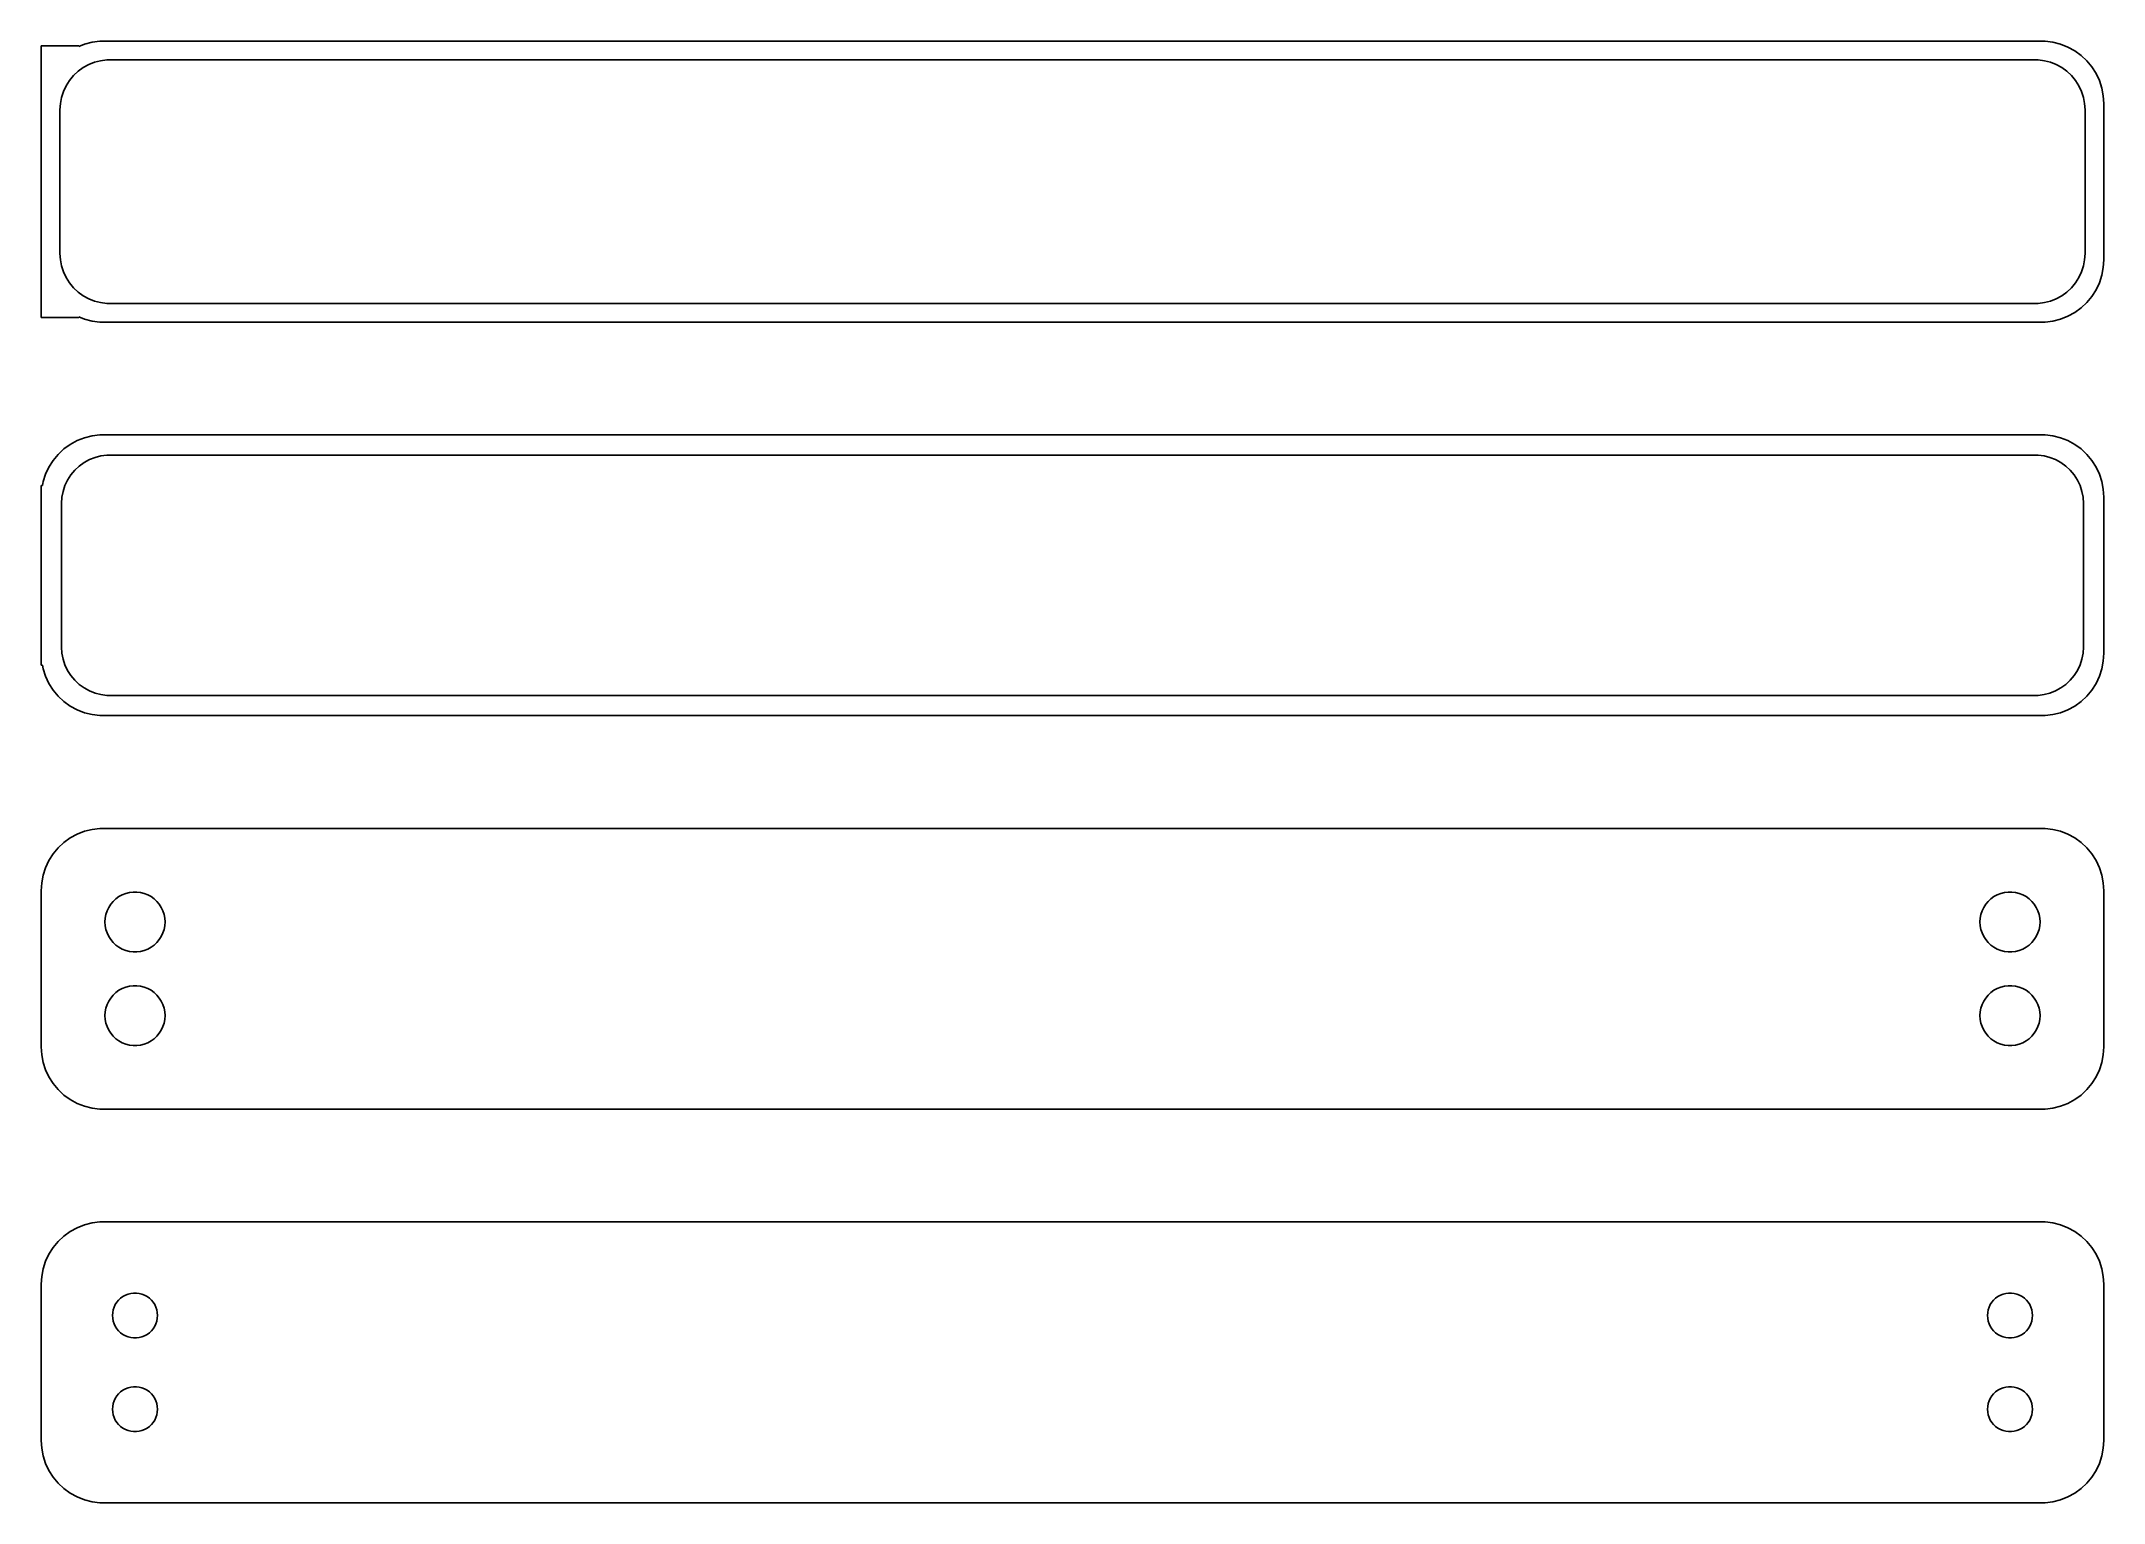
# Model space of a CAD drawing. Header units: metres. Extents: x -82 to 82, y 83 to 200.
import ezdxf

# ---------------------------------------------------------------- set-up
doc = ezdxf.new("R2010")
doc.units = ezdxf.units.M

msp = doc.modelspace()

# ---------------------------------------------------------------- linework, layer by layer
for p, q in [((-79.5, 199.865), (-82.5, 199.865)), ((-82.5, 199.865), (-82.5, 178.135)), ((-79.0451, 200.005), (-79.5, 199.825)), ((-79.5, 199.825), (-79.5, 199.865)), ((-78.4369, 200.161), (-79.0451, 200.005)), ((-77.8139, 200.24), (-78.4369, 200.161)), ((77.8139, 200.24), (-77.8139, 200.24)), ((78.4369, 200.161), (77.8139, 200.24)), ((79.0451, 200.005), (78.4369, 200.161)), ((79.6289, 199.774), (79.0451, 200.005)), ((80.1791, 199.472), (79.6289, 199.774)), ((-79.5497, 197.832), (-79.1433, 198.127)), ((-79.1433, 198.127), (-78.7031, 198.369)), ((-78.7031, 198.369), (-78.2361, 198.554)), ((-78.2361, 198.554), (-77.7495, 198.679)), ((-77.7495, 198.679), (-77.2512, 198.742)), ((-77.2512, 198.742), (77.2512, 198.742)), ((77.2512, 198.742), (77.7495, 198.679)), ((77.7495, 198.679), (78.2361, 198.554)), ((78.2361, 198.554), (78.7031, 198.369)), ((78.7031, 198.369), (79.1433, 198.127)), ((79.1433, 198.127), (79.5497, 197.832)), ((80.6871, 199.103), (80.1791, 199.472)), ((81.1448, 198.673), (80.6871, 199.103)), ((81.5451, 198.189), (81.1448, 198.673)), ((81.8815, 197.659), (81.5451, 198.189)), ((-80.7191, 196.222), (-80.5052, 196.677)), ((-80.5052, 196.677), (-80.2361, 197.101)), ((-80.2361, 197.101), (-79.9159, 197.488)), ((-79.9159, 197.488), (-79.5497, 197.832)), ((79.5497, 197.832), (79.9159, 197.488)), ((79.9159, 197.488), (80.2361, 197.101)), ((80.2361, 197.101), (80.5052, 196.677)), ((80.5052, 196.677), (80.7191, 196.222)), ((82.1489, 197.091), (81.8815, 197.659)), ((82.3429, 196.493), (82.1489, 197.091)), ((82.4606, 195.877), (82.3429, 196.493)), ((-81, 194.75), (-80.9685, 195.251)), ((-81, 183.25), (-81, 194.75)), ((-80.9685, 195.251), (-80.8743, 195.745)), ((-80.8743, 195.745), (-80.7191, 196.222)), ((80.7191, 196.222), (80.8743, 195.745)), ((80.8743, 195.745), (80.9685, 195.251)), ((80.9685, 195.251), (81, 194.75)), ((81, 194.75), (81, 183.25)), ((82.5, 195.25), (82.4606, 195.877)), ((82.5, 182.75), (82.5, 195.25)), ((-80.9685, 182.749), (-81, 183.25)), ((81, 183.25), (80.9685, 182.749)), ((-80.8743, 182.255), (-80.9685, 182.749)), ((-80.7191, 181.778), (-80.8743, 182.255)), ((-80.5052, 181.323), (-80.7191, 181.778)), ((80.7191, 181.778), (80.5052, 181.323)), ((80.8743, 182.255), (80.7191, 181.778)), ((80.9685, 182.749), (80.8743, 182.255)), ((82.1489, 180.909), (82.3429, 181.507)), ((82.3429, 181.507), (82.4606, 182.123)), ((82.4606, 182.123), (82.5, 182.75)), ((-80.2361, 180.899), (-80.5052, 181.323)), ((-79.9159, 180.512), (-80.2361, 180.899)), ((-79.5497, 180.168), (-79.9159, 180.512)), ((-79.1433, 179.873), (-79.5497, 180.168)), ((-78.7031, 179.631), (-79.1433, 179.873)), ((79.1433, 179.873), (78.7031, 179.631)), ((79.5497, 180.168), (79.1433, 179.873)), ((79.9159, 180.512), (79.5497, 180.168)), ((80.2361, 180.899), (79.9159, 180.512)), ((80.5052, 181.323), (80.2361, 180.899)), ((81.5451, 179.811), (81.8815, 180.341)), ((81.8815, 180.341), (82.1489, 180.909)), ((-78.2361, 179.446), (-78.7031, 179.631)), ((-77.7495, 179.321), (-78.2361, 179.446)), ((-77.2512, 179.258), (-77.7495, 179.321)), ((77.2512, 179.258), (-77.2512, 179.258)), ((77.7495, 179.321), (77.2512, 179.258)), ((78.2361, 179.446), (77.7495, 179.321)), ((78.7031, 179.631), (78.2361, 179.446)), ((79.0451, 177.995), (79.6289, 178.226)), ((79.6289, 178.226), (80.1791, 178.528)), ((80.1791, 178.528), (80.6871, 178.897)), ((80.6871, 178.897), (81.1448, 179.327)), ((81.1448, 179.327), (81.5451, 179.811)), ((-82.5, 178.135), (-79.5, 178.135)), ((-79.5, 178.135), (-79.5, 178.175)), ((-79.5, 178.175), (-79.0451, 177.995)), ((-79.0451, 177.995), (-78.4369, 177.839)), ((-78.4369, 177.839), (-77.8139, 177.76)), ((-77.8139, 177.76), (77.8139, 177.76)), ((77.8139, 177.76), (78.4369, 177.839)), ((78.4369, 177.839), (79.0451, 177.995)), ((-79.0451, 168.505), (-79.6289, 168.274)), ((-78.4369, 168.661), (-79.0451, 168.505)), ((-77.8139, 168.74), (-78.4369, 168.661)), ((77.8139, 168.74), (-77.8139, 168.74)), ((78.4369, 168.661), (77.8139, 168.74)), ((79.0451, 168.505), (78.4369, 168.661)), ((79.6289, 168.274), (79.0451, 168.505)), ((-81.5451, 166.689), (-81.8815, 166.159)), ((-81.1448, 167.173), (-81.5451, 166.689)), ((-80.6871, 167.603), (-81.1448, 167.173)), ((-80.1791, 167.972), (-80.6871, 167.603)), ((-79.6289, 168.274), (-80.1791, 167.972)), ((-79.0751, 166.52), (-78.6489, 166.754)), ((-78.6489, 166.754), (-78.1967, 166.933)), ((-78.1967, 166.933), (-77.7256, 167.054)), ((-77.7256, 167.054), (-77.2432, 167.115)), ((-77.2432, 167.115), (77.2432, 167.115)), ((77.2432, 167.115), (77.7256, 167.054)), ((77.7256, 167.054), (78.1967, 166.933)), ((78.1967, 166.933), (78.6489, 166.754)), ((78.6489, 166.754), (79.0751, 166.52)), ((80.1791, 167.972), (79.6289, 168.274)), ((80.6871, 167.603), (80.1791, 167.972)), ((81.1448, 167.173), (80.6871, 167.603)), ((81.5451, 166.689), (81.1448, 167.173)), ((81.8815, 166.159), (81.5451, 166.689)), ((-82.1489, 165.591), (-82.3429, 164.993)), ((-81.8815, 166.159), (-82.1489, 165.591)), ((-80.6007, 164.676), (-80.3936, 165.116)), ((-80.3936, 165.116), (-80.133, 165.526)), ((-80.133, 165.526), (-79.823, 165.901)), ((-79.823, 165.901), (-79.4685, 166.234)), ((-79.4685, 166.234), (-79.0751, 166.52)), ((79.0751, 166.52), (79.4685, 166.234)), ((79.4685, 166.234), (79.823, 165.901)), ((79.823, 165.901), (80.133, 165.526)), ((80.133, 165.526), (80.3936, 165.116)), ((80.3936, 165.116), (80.6007, 164.676)), ((82.1489, 165.591), (81.8815, 166.159)), ((82.3429, 164.993), (82.1489, 165.591)), ((-82.4, 164.694), (-82.5, 164.694)), ((-82.5, 164.694), (-82.5, 150.306)), ((-82.3429, 164.993), (-82.4, 164.694)), ((-80.8726, 163.25), (-80.8421, 163.735)), ((-80.8421, 163.735), (-80.751, 164.213)), ((-80.751, 164.213), (-80.6007, 164.676)), ((80.6007, 164.676), (80.751, 164.213)), ((80.751, 164.213), (80.8421, 163.735)), ((80.8421, 163.735), (80.8726, 163.25)), ((82.4606, 164.377), (82.3429, 164.993)), ((82.5, 163.75), (82.4606, 164.377)), ((82.5, 151.25), (82.5, 163.75)), ((-80.8726, 151.75), (-80.8726, 163.25)), ((80.8726, 163.25), (80.8726, 151.75)), ((-82.5, 150.306), (-82.4, 150.306)), ((-82.4, 150.306), (-82.3429, 150.007)), ((-80.8421, 151.265), (-80.8726, 151.75)), ((-80.751, 150.787), (-80.8421, 151.265)), ((-80.6007, 150.324), (-80.751, 150.787)), ((-80.3936, 149.884), (-80.6007, 150.324)), ((80.6007, 150.324), (80.3936, 149.884)), ((80.751, 150.787), (80.6007, 150.324)), ((80.8421, 151.265), (80.751, 150.787)), ((80.8726, 151.75), (80.8421, 151.265)), ((82.3429, 150.007), (82.4606, 150.623)), ((82.4606, 150.623), (82.5, 151.25)), ((-82.3429, 150.007), (-82.1489, 149.409)), ((-82.1489, 149.409), (-81.8815, 148.841)), ((-81.8815, 148.841), (-81.5451, 148.311)), ((-80.133, 149.474), (-80.3936, 149.884)), ((-79.823, 149.099), (-80.133, 149.474)), ((-79.4685, 148.766), (-79.823, 149.099)), ((-79.0751, 148.48), (-79.4685, 148.766)), ((79.4685, 148.766), (79.0751, 148.48)), ((79.823, 149.099), (79.4685, 148.766)), ((80.133, 149.474), (79.823, 149.099)), ((80.3936, 149.884), (80.133, 149.474)), ((81.5451, 148.311), (81.8815, 148.841)), ((81.8815, 148.841), (82.1489, 149.409)), ((82.1489, 149.409), (82.3429, 150.007)), ((-81.5451, 148.311), (-81.1448, 147.827)), ((-81.1448, 147.827), (-80.6871, 147.397)), ((-80.6871, 147.397), (-80.1791, 147.028)), ((-80.1791, 147.028), (-79.6289, 146.726)), ((-78.6489, 148.246), (-79.0751, 148.48)), ((-78.1967, 148.067), (-78.6489, 148.246)), ((-77.7256, 147.946), (-78.1967, 148.067)), ((-77.2432, 147.885), (-77.7256, 147.946)), ((77.2432, 147.885), (-77.2432, 147.885)), ((77.7256, 147.946), (77.2432, 147.885)), ((78.1967, 148.067), (77.7256, 147.946)), ((78.6489, 148.246), (78.1967, 148.067)), ((79.0751, 148.48), (78.6489, 148.246)), ((79.6289, 146.726), (80.1791, 147.028)), ((80.1791, 147.028), (80.6871, 147.397)), ((80.6871, 147.397), (81.1448, 147.827)), ((81.1448, 147.827), (81.5451, 148.311)), ((-79.6289, 146.726), (-79.0451, 146.495)), ((-79.0451, 146.495), (-78.4369, 146.339)), ((-78.4369, 146.339), (-77.8139, 146.26)), ((-77.8139, 146.26), (77.8139, 146.26)), ((77.8139, 146.26), (78.4369, 146.339)), ((78.4369, 146.339), (79.0451, 146.495)), ((79.0451, 146.495), (79.6289, 146.726)), ((-79.0451, 137.005), (-79.6289, 136.774)), ((-78.4369, 137.161), (-79.0451, 137.005)), ((-77.8139, 137.24), (-78.4369, 137.161)), ((77.8139, 137.24), (-77.8139, 137.24)), ((78.4369, 137.161), (77.8139, 137.24)), ((79.0451, 137.005), (78.4369, 137.161)), ((79.6289, 136.774), (79.0451, 137.005)), ((-81.1448, 135.673), (-81.5451, 135.189)), ((-80.6871, 136.103), (-81.1448, 135.673)), ((-80.1791, 136.472), (-80.6871, 136.103)), ((-79.6289, 136.774), (-80.1791, 136.472)), ((80.1791, 136.472), (79.6289, 136.774)), ((80.6871, 136.103), (80.1791, 136.472)), ((81.1448, 135.673), (80.6871, 136.103)), ((81.5451, 135.189), (81.1448, 135.673)), ((-82.1489, 134.091), (-82.3429, 133.493)), ((-81.8815, 134.659), (-82.1489, 134.091)), ((-81.5451, 135.189), (-81.8815, 134.659)), ((81.8815, 134.659), (81.5451, 135.189)), ((82.1489, 134.091), (81.8815, 134.659)), ((82.3429, 133.493), (82.1489, 134.091)), ((-82.4606, 132.877), (-82.5, 132.25)), ((-82.5, 132.25), (-82.5, 119.75)), ((-82.3429, 133.493), (-82.4606, 132.877)), ((-76.0219, 131.922), (-75.7416, 132.033)), ((-75.7416, 132.033), (-75.4497, 132.107)), ((-75.4497, 132.107), (-75.1507, 132.145)), ((-75.1507, 132.145), (-74.8493, 132.145)), ((-74.8493, 132.145), (-74.5503, 132.107)), ((-74.5503, 132.107), (-74.2584, 132.033)), ((-74.2584, 132.033), (-73.9781, 131.922)), ((73.9781, 131.922), (74.2584, 132.033)), ((74.2584, 132.033), (74.5503, 132.107)), ((74.5503, 132.107), (74.8493, 132.145)), ((74.8493, 132.145), (75.1507, 132.145)), ((75.1507, 132.145), (75.4497, 132.107)), ((75.4497, 132.107), (75.7416, 132.033)), ((75.7416, 132.033), (76.0219, 131.922)), ((82.4606, 132.877), (82.3429, 133.493)), ((82.5, 132.25), (82.4606, 132.877)), ((82.5, 119.75), (82.5, 132.25)), ((-77.3246, 130.347), (-77.2315, 130.633)), ((-77.2315, 130.633), (-77.1031, 130.906)), ((-77.1031, 130.906), (-76.9416, 131.161)), ((-76.9416, 131.161), (-76.7495, 131.393)), ((-76.7495, 131.393), (-76.5298, 131.599)), ((-76.5298, 131.599), (-76.286, 131.776)), ((-76.286, 131.776), (-76.0219, 131.922)), ((-73.9781, 131.922), (-73.714, 131.776)), ((-73.714, 131.776), (-73.4702, 131.599)), ((-73.4702, 131.599), (-73.2505, 131.393)), ((-73.2505, 131.393), (-73.0583, 131.161)), ((-73.0583, 131.161), (-72.8969, 130.906)), ((-72.8969, 130.906), (-72.7685, 130.633)), ((-72.7685, 130.633), (-72.6754, 130.347)), ((72.6754, 130.347), (72.7685, 130.633)), ((72.7685, 130.633), (72.8969, 130.906)), ((72.8969, 130.906), (73.0583, 131.161)), ((73.0583, 131.161), (73.2505, 131.393)), ((73.2505, 131.393), (73.4702, 131.599)), ((73.4702, 131.599), (73.714, 131.776)), ((73.714, 131.776), (73.9781, 131.922)), ((76.0219, 131.922), (76.286, 131.776)), ((76.286, 131.776), (76.5298, 131.599)), ((76.5298, 131.599), (76.7495, 131.393)), ((76.7495, 131.393), (76.9416, 131.161)), ((76.9416, 131.161), (77.1031, 130.906)), ((77.1031, 130.906), (77.2315, 130.633)), ((77.2315, 130.633), (77.3246, 130.347)), ((-77.4, 129.75), (-77.3811, 130.051)), ((-77.3811, 129.449), (-77.4, 129.75)), ((-77.3811, 130.051), (-77.3246, 130.347)), ((-77.3246, 129.153), (-77.3811, 129.449)), ((-77.2315, 128.867), (-77.3246, 129.153)), ((-77.1031, 128.594), (-77.2315, 128.867)), ((-72.7685, 128.867), (-72.8969, 128.594)), ((-72.6754, 129.153), (-72.7685, 128.867)), ((-72.6754, 130.347), (-72.6189, 130.051)), ((-72.6189, 129.449), (-72.6754, 129.153)), ((-72.6189, 130.051), (-72.6, 129.75)), ((-72.6, 129.75), (-72.6189, 129.449)), ((72.6, 129.75), (72.6189, 130.051)), ((72.6189, 129.449), (72.6, 129.75)), ((72.6189, 130.051), (72.6754, 130.347)), ((72.6754, 129.153), (72.6189, 129.449)), ((72.7685, 128.867), (72.6754, 129.153)), ((72.8969, 128.594), (72.7685, 128.867)), ((77.2315, 128.867), (77.1031, 128.594)), ((77.3246, 129.153), (77.2315, 128.867)), ((77.3246, 130.347), (77.3811, 130.051)), ((77.3811, 129.449), (77.3246, 129.153)), ((77.3811, 130.051), (77.4, 129.75)), ((77.4, 129.75), (77.3811, 129.449)), ((-76.9416, 128.339), (-77.1031, 128.594)), ((-76.7495, 128.107), (-76.9416, 128.339)), ((-76.5298, 127.901), (-76.7495, 128.107)), ((-76.286, 127.724), (-76.5298, 127.901)), ((-76.0219, 127.578), (-76.286, 127.724)), ((-75.7416, 127.467), (-76.0219, 127.578)), ((-75.4497, 127.393), (-75.7416, 127.467)), ((-75.1507, 127.355), (-75.4497, 127.393)), ((-74.8493, 127.355), (-75.1507, 127.355)), ((-74.5503, 127.393), (-74.8493, 127.355)), ((-74.2584, 127.467), (-74.5503, 127.393)), ((-73.9781, 127.578), (-74.2584, 127.467)), ((-73.714, 127.724), (-73.9781, 127.578)), ((-73.4702, 127.901), (-73.714, 127.724)), ((-73.2505, 128.107), (-73.4702, 127.901)), ((-73.0583, 128.339), (-73.2505, 128.107)), ((-72.8969, 128.594), (-73.0583, 128.339)), ((73.0583, 128.339), (72.8969, 128.594)), ((73.2505, 128.107), (73.0583, 128.339)), ((73.4702, 127.901), (73.2505, 128.107)), ((73.714, 127.724), (73.4702, 127.901)), ((73.9781, 127.578), (73.714, 127.724)), ((74.2584, 127.467), (73.9781, 127.578)), ((74.5503, 127.393), (74.2584, 127.467)), ((74.8493, 127.355), (74.5503, 127.393)), ((75.1507, 127.355), (74.8493, 127.355)), ((75.4497, 127.393), (75.1507, 127.355)), ((75.7416, 127.467), (75.4497, 127.393)), ((76.0219, 127.578), (75.7416, 127.467)), ((76.286, 127.724), (76.0219, 127.578)), ((76.5298, 127.901), (76.286, 127.724)), ((76.7495, 128.107), (76.5298, 127.901)), ((76.9416, 128.339), (76.7495, 128.107)), ((77.1031, 128.594), (76.9416, 128.339)), ((-76.9416, 123.661), (-76.7495, 123.893)), ((-76.7495, 123.893), (-76.5298, 124.099)), ((-76.5298, 124.099), (-76.286, 124.276)), ((-76.286, 124.276), (-76.0219, 124.422)), ((-76.0219, 124.422), (-75.7416, 124.533)), ((-75.7416, 124.533), (-75.4497, 124.607)), ((-75.4497, 124.607), (-75.1507, 124.645)), ((-75.1507, 124.645), (-74.8493, 124.645)), ((-74.8493, 124.645), (-74.5503, 124.607)), ((-74.5503, 124.607), (-74.2584, 124.533)), ((-74.2584, 124.533), (-73.9781, 124.422)), ((-73.9781, 124.422), (-73.714, 124.276)), ((-73.714, 124.276), (-73.4702, 124.099)), ((-73.4702, 124.099), (-73.2505, 123.893)), ((-73.2505, 123.893), (-73.0583, 123.661)), ((73.0583, 123.661), (73.2505, 123.893)), ((73.2505, 123.893), (73.4702, 124.099)), ((73.4702, 124.099), (73.714, 124.276)), ((73.714, 124.276), (73.9781, 124.422)), ((73.9781, 124.422), (74.2584, 124.533)), ((74.2584, 124.533), (74.5503, 124.607)), ((74.5503, 124.607), (74.8493, 124.645)), ((74.8493, 124.645), (75.1507, 124.645)), ((75.1507, 124.645), (75.4497, 124.607)), ((75.4497, 124.607), (75.7416, 124.533)), ((75.7416, 124.533), (76.0219, 124.422)), ((76.0219, 124.422), (76.286, 124.276)), ((76.286, 124.276), (76.5298, 124.099)), ((76.5298, 124.099), (76.7495, 123.893)), ((76.7495, 123.893), (76.9416, 123.661)), ((-77.4, 122.25), (-77.3811, 122.551)), ((-77.3811, 121.949), (-77.4, 122.25)), ((-77.3811, 122.551), (-77.3246, 122.847)), ((-77.3246, 122.847), (-77.2315, 123.133)), ((-77.2315, 123.133), (-77.1031, 123.406)), ((-77.1031, 123.406), (-76.9416, 123.661)), ((-73.0583, 123.661), (-72.8969, 123.406)), ((-72.8969, 123.406), (-72.7685, 123.133)), ((-72.7685, 123.133), (-72.6754, 122.847)), ((-72.6754, 122.847), (-72.6189, 122.551)), ((-72.6189, 122.551), (-72.6, 122.25)), ((-72.6, 122.25), (-72.6189, 121.949)), ((72.6, 122.25), (72.6189, 122.551)), ((72.6189, 121.949), (72.6, 122.25)), ((72.6189, 122.551), (72.6754, 122.847)), ((72.6754, 122.847), (72.7685, 123.133)), ((72.7685, 123.133), (72.8969, 123.406)), ((72.8969, 123.406), (73.0583, 123.661)), ((76.9416, 123.661), (77.1031, 123.406)), ((77.1031, 123.406), (77.2315, 123.133)), ((77.2315, 123.133), (77.3246, 122.847)), ((77.3246, 122.847), (77.3811, 122.551)), ((77.3811, 122.551), (77.4, 122.25)), ((77.4, 122.25), (77.3811, 121.949)), ((-77.3246, 121.653), (-77.3811, 121.949)), ((-77.2315, 121.367), (-77.3246, 121.653)), ((-77.1031, 121.094), (-77.2315, 121.367)), ((-76.9416, 120.839), (-77.1031, 121.094)), ((-76.7495, 120.607), (-76.9416, 120.839)), ((-76.5298, 120.401), (-76.7495, 120.607)), ((-73.2505, 120.607), (-73.4702, 120.401)), ((-73.0583, 120.839), (-73.2505, 120.607)), ((-72.8969, 121.094), (-73.0583, 120.839)), ((-72.7685, 121.367), (-72.8969, 121.094)), ((-72.6754, 121.653), (-72.7685, 121.367)), ((-72.6189, 121.949), (-72.6754, 121.653)), ((72.6754, 121.653), (72.6189, 121.949)), ((72.7685, 121.367), (72.6754, 121.653)), ((72.8969, 121.094), (72.7685, 121.367)), ((73.0583, 120.839), (72.8969, 121.094)), ((73.2505, 120.607), (73.0583, 120.839)), ((73.4702, 120.401), (73.2505, 120.607)), ((76.7495, 120.607), (76.5298, 120.401)), ((76.9416, 120.839), (76.7495, 120.607)), ((77.1031, 121.094), (76.9416, 120.839)), ((77.2315, 121.367), (77.1031, 121.094)), ((77.3246, 121.653), (77.2315, 121.367)), ((77.3811, 121.949), (77.3246, 121.653)), ((-82.5, 119.75), (-82.4606, 119.123)), ((-82.4606, 119.123), (-82.3429, 118.507)), ((-76.286, 120.224), (-76.5298, 120.401)), ((-76.0219, 120.078), (-76.286, 120.224)), ((-75.7416, 119.967), (-76.0219, 120.078)), ((-75.4497, 119.893), (-75.7416, 119.967)), ((-75.1507, 119.855), (-75.4497, 119.893)), ((-74.8493, 119.855), (-75.1507, 119.855)), ((-74.5503, 119.893), (-74.8493, 119.855)), ((-74.2584, 119.967), (-74.5503, 119.893)), ((-73.9781, 120.078), (-74.2584, 119.967)), ((-73.714, 120.224), (-73.9781, 120.078)), ((-73.4702, 120.401), (-73.714, 120.224)), ((73.714, 120.224), (73.4702, 120.401)), ((73.9781, 120.078), (73.714, 120.224)), ((74.2584, 119.967), (73.9781, 120.078)), ((74.5503, 119.893), (74.2584, 119.967)), ((74.8493, 119.855), (74.5503, 119.893)), ((75.1507, 119.855), (74.8493, 119.855)), ((75.4497, 119.893), (75.1507, 119.855)), ((75.7416, 119.967), (75.4497, 119.893)), ((76.0219, 120.078), (75.7416, 119.967)), ((76.286, 120.224), (76.0219, 120.078)), ((76.5298, 120.401), (76.286, 120.224)), ((82.3429, 118.507), (82.4606, 119.123)), ((82.4606, 119.123), (82.5, 119.75)), ((-82.3429, 118.507), (-82.1489, 117.909)), ((-82.1489, 117.909), (-81.8815, 117.341)), ((-81.8815, 117.341), (-81.5451, 116.811)), ((81.5451, 116.811), (81.8815, 117.341)), ((81.8815, 117.341), (82.1489, 117.909)), ((82.1489, 117.909), (82.3429, 118.507)), ((-81.5451, 116.811), (-81.1448, 116.327)), ((-81.1448, 116.327), (-80.6871, 115.897)), ((-80.6871, 115.897), (-80.1791, 115.528)), ((-80.1791, 115.528), (-79.6289, 115.226)), ((79.6289, 115.226), (80.1791, 115.528)), ((80.1791, 115.528), (80.6871, 115.897)), ((80.6871, 115.897), (81.1448, 116.327)), ((81.1448, 116.327), (81.5451, 116.811)), ((-79.6289, 115.226), (-79.0451, 114.995)), ((-79.0451, 114.995), (-78.4369, 114.839)), ((-78.4369, 114.839), (-77.8139, 114.76)), ((-77.8139, 114.76), (77.8139, 114.76)), ((77.8139, 114.76), (78.4369, 114.839)), ((78.4369, 114.839), (79.0451, 114.995)), ((79.0451, 114.995), (79.6289, 115.226)), ((-78.4369, 105.661), (-79.0451, 105.505)), ((-77.8139, 105.74), (-78.4369, 105.661)), ((77.8139, 105.74), (-77.8139, 105.74)), ((78.4369, 105.661), (77.8139, 105.74)), ((79.0451, 105.505), (78.4369, 105.661)), ((-81.1448, 104.173), (-81.5451, 103.689)), ((-80.6871, 104.603), (-81.1448, 104.173)), ((-80.1791, 104.972), (-80.6871, 104.603)), ((-79.6289, 105.274), (-80.1791, 104.972)), ((-79.0451, 105.505), (-79.6289, 105.274)), ((79.6289, 105.274), (79.0451, 105.505)), ((80.1791, 104.972), (79.6289, 105.274)), ((80.6871, 104.603), (80.1791, 104.972)), ((81.1448, 104.173), (80.6871, 104.603)), ((81.5451, 103.689), (81.1448, 104.173)), ((-82.1489, 102.591), (-82.3429, 101.993)), ((-81.8815, 103.159), (-82.1489, 102.591)), ((-81.5451, 103.689), (-81.8815, 103.159)), ((81.8815, 103.159), (81.5451, 103.689)), ((82.1489, 102.591), (81.8815, 103.159)), ((82.3429, 101.993), (82.1489, 102.591)), ((-82.4606, 101.377), (-82.5, 100.75)), ((-82.5, 100.75), (-82.5, 88.25)), ((-82.3429, 101.993), (-82.4606, 101.377)), ((82.4606, 101.377), (82.3429, 101.993)), ((82.5, 100.75), (82.4606, 101.377)), ((82.5, 88.25), (82.5, 100.75)), ((-76.6736, 98.9126), (-76.5773, 99.1171)), ((-76.5773, 99.1171), (-76.4562, 99.308)), ((-76.4562, 99.308), (-76.3121, 99.4822)), ((-76.3121, 99.4822), (-76.1474, 99.6369)), ((-76.1474, 99.6369), (-75.9645, 99.7698)), ((-75.9645, 99.7698), (-75.7664, 99.8787)), ((-75.7664, 99.8787), (-75.5562, 99.9619)), ((-75.5562, 99.9619), (-75.3373, 100.018)), ((-75.3373, 100.018), (-75.113, 100.046)), ((-75.113, 100.046), (-74.887, 100.046)), ((-74.887, 100.046), (-74.6627, 100.018)), ((-74.6627, 100.018), (-74.4438, 99.9619)), ((-74.4438, 99.9619), (-74.2336, 99.8787)), ((-74.2336, 99.8787), (-74.0355, 99.7698)), ((-74.0355, 99.7698), (-73.8526, 99.6369)), ((-73.8526, 99.6369), (-73.6879, 99.4822)), ((-73.6879, 99.4822), (-73.5438, 99.308)), ((-73.5438, 99.308), (-73.4226, 99.1171)), ((-73.4226, 99.1171), (-73.3264, 98.9126)), ((73.3264, 98.9126), (73.4226, 99.1171)), ((73.4226, 99.1171), (73.5438, 99.308)), ((73.5438, 99.308), (73.6879, 99.4822)), ((73.6879, 99.4822), (73.8526, 99.6369)), ((73.8526, 99.6369), (74.0355, 99.7698)), ((74.0355, 99.7698), (74.2336, 99.8787)), ((74.2336, 99.8787), (74.4438, 99.9619)), ((74.4438, 99.9619), (74.6627, 100.018)), ((74.6627, 100.018), (74.887, 100.046)), ((74.887, 100.046), (75.113, 100.046)), ((75.113, 100.046), (75.3373, 100.018)), ((75.3373, 100.018), (75.5562, 99.9619)), ((75.5562, 99.9619), (75.7664, 99.8787)), ((75.7664, 99.8787), (75.9645, 99.7698)), ((75.9645, 99.7698), (76.1474, 99.6369)), ((76.1474, 99.6369), (76.3121, 99.4822)), ((76.3121, 99.4822), (76.4562, 99.308)), ((76.4562, 99.308), (76.5773, 99.1171)), ((76.5773, 99.1171), (76.6736, 98.9126)), ((-76.8, 98.25), (-76.7858, 98.4756)), ((-76.7858, 98.0244), (-76.8, 98.25)), ((-76.7858, 98.4756), (-76.7434, 98.6976)), ((-76.7434, 97.8024), (-76.7858, 98.0244)), ((-76.7434, 98.6976), (-76.6736, 98.9126)), ((-76.6736, 97.5874), (-76.7434, 97.8024)), ((-76.5773, 97.3828), (-76.6736, 97.5874)), ((-76.4562, 97.192), (-76.5773, 97.3828)), ((-73.4226, 97.3828), (-73.5438, 97.192)), ((-73.3264, 97.5874), (-73.4226, 97.3828)), ((-73.3264, 98.9126), (-73.2565, 98.6976)), ((-73.2565, 97.8024), (-73.3264, 97.5874)), ((-73.2565, 98.6976), (-73.2142, 98.4756)), ((-73.2142, 98.0244), (-73.2565, 97.8024)), ((-73.2142, 98.4756), (-73.2, 98.25)), ((-73.2, 98.25), (-73.2142, 98.0244)), ((73.2, 98.25), (73.2142, 98.4756)), ((73.2142, 98.0244), (73.2, 98.25)), ((73.2142, 98.4756), (73.2565, 98.6976)), ((73.2565, 97.8024), (73.2142, 98.0244)), ((73.2565, 98.6976), (73.3264, 98.9126)), ((73.3264, 97.5874), (73.2565, 97.8024)), ((73.4226, 97.3828), (73.3264, 97.5874)), ((73.5438, 97.192), (73.4226, 97.3828)), ((76.5773, 97.3828), (76.4562, 97.192)), ((76.6736, 97.5874), (76.5773, 97.3828)), ((76.6736, 98.9126), (76.7434, 98.6976)), ((76.7434, 97.8024), (76.6736, 97.5874)), ((76.7434, 98.6976), (76.7858, 98.4756)), ((76.7858, 98.0244), (76.7434, 97.8024)), ((76.7858, 98.4756), (76.8, 98.25)), ((76.8, 98.25), (76.7858, 98.0244)), ((-76.3121, 97.0178), (-76.4562, 97.192)), ((-76.1474, 96.8631), (-76.3121, 97.0178)), ((-75.9645, 96.7302), (-76.1474, 96.8631)), ((-75.7664, 96.6213), (-75.9645, 96.7302)), ((-75.5562, 96.5381), (-75.7664, 96.6213)), ((-75.3373, 96.4819), (-75.5562, 96.5381)), ((-75.113, 96.4536), (-75.3373, 96.4819)), ((-74.887, 96.4536), (-75.113, 96.4536)), ((-74.6627, 96.4819), (-74.887, 96.4536)), ((-74.4438, 96.5381), (-74.6627, 96.4819)), ((-74.2336, 96.6213), (-74.4438, 96.5381)), ((-74.0355, 96.7302), (-74.2336, 96.6213)), ((-73.8526, 96.8631), (-74.0355, 96.7302)), ((-73.6879, 97.0178), (-73.8526, 96.8631)), ((-73.5438, 97.192), (-73.6879, 97.0178)), ((73.6879, 97.0178), (73.5438, 97.192)), ((73.8526, 96.8631), (73.6879, 97.0178)), ((74.0355, 96.7302), (73.8526, 96.8631)), ((74.2336, 96.6213), (74.0355, 96.7302)), ((74.4438, 96.5381), (74.2336, 96.6213)), ((74.6627, 96.4819), (74.4438, 96.5381)), ((74.887, 96.4536), (74.6627, 96.4819)), ((75.113, 96.4536), (74.887, 96.4536)), ((75.3373, 96.4819), (75.113, 96.4536)), ((75.5562, 96.5381), (75.3373, 96.4819)), ((75.7664, 96.6213), (75.5562, 96.5381)), ((75.9645, 96.7302), (75.7664, 96.6213)), ((76.1474, 96.8631), (75.9645, 96.7302)), ((76.3121, 97.0178), (76.1474, 96.8631)), ((76.4562, 97.192), (76.3121, 97.0178)), ((-75.7664, 92.3787), (-75.5562, 92.4619)), ((-75.5562, 92.4619), (-75.3373, 92.5181)), ((-75.3373, 92.5181), (-75.113, 92.5464)), ((-75.113, 92.5464), (-74.887, 92.5464)), ((-74.887, 92.5464), (-74.6627, 92.5181)), ((-74.6627, 92.5181), (-74.4438, 92.4619)), ((-74.4438, 92.4619), (-74.2336, 92.3787)), ((74.2336, 92.3787), (74.4438, 92.4619)), ((74.4438, 92.4619), (74.6627, 92.5181)), ((74.6627, 92.5181), (74.887, 92.5464)), ((74.887, 92.5464), (75.113, 92.5464)), ((75.113, 92.5464), (75.3373, 92.5181)), ((75.3373, 92.5181), (75.5562, 92.4619)), ((75.5562, 92.4619), (75.7664, 92.3787)), ((-76.8, 90.75), (-76.7858, 90.9756)), ((-76.7858, 90.5244), (-76.8, 90.75)), ((-76.7858, 90.9756), (-76.7434, 91.1976)), ((-76.7434, 91.1976), (-76.6736, 91.4126)), ((-76.6736, 91.4126), (-76.5773, 91.6172)), ((-76.5773, 91.6172), (-76.4562, 91.808)), ((-76.4562, 91.808), (-76.3121, 91.9822)), ((-76.3121, 91.9822), (-76.1474, 92.1369)), ((-76.1474, 92.1369), (-75.9645, 92.2698)), ((-75.9645, 92.2698), (-75.7664, 92.3787)), ((-74.2336, 92.3787), (-74.0355, 92.2698)), ((-74.0355, 92.2698), (-73.8526, 92.1369)), ((-73.8526, 92.1369), (-73.6879, 91.9822)), ((-73.6879, 91.9822), (-73.5438, 91.808)), ((-73.5438, 91.808), (-73.4226, 91.6172)), ((-73.4226, 91.6172), (-73.3264, 91.4126)), ((-73.3264, 91.4126), (-73.2565, 91.1976)), ((-73.2565, 91.1976), (-73.2142, 90.9756)), ((-73.2142, 90.9756), (-73.2, 90.75)), ((-73.2, 90.75), (-73.2142, 90.5244)), ((73.2, 90.75), (73.2142, 90.9756)), ((73.2142, 90.5244), (73.2, 90.75)), ((73.2142, 90.9756), (73.2565, 91.1976)), ((73.2565, 91.1976), (73.3264, 91.4126)), ((73.3264, 91.4126), (73.4226, 91.6172)), ((73.4226, 91.6172), (73.5438, 91.808)), ((73.5438, 91.808), (73.6879, 91.9822)), ((73.6879, 91.9822), (73.8526, 92.1369)), ((73.8526, 92.1369), (74.0355, 92.2698)), ((74.0355, 92.2698), (74.2336, 92.3787)), ((75.7664, 92.3787), (75.9645, 92.2698)), ((75.9645, 92.2698), (76.1474, 92.1369)), ((76.1474, 92.1369), (76.3121, 91.9822)), ((76.3121, 91.9822), (76.4562, 91.808)), ((76.4562, 91.808), (76.5773, 91.6172)), ((76.5773, 91.6172), (76.6736, 91.4126)), ((76.6736, 91.4126), (76.7434, 91.1976)), ((76.7434, 91.1976), (76.7858, 90.9756)), ((76.7858, 90.9756), (76.8, 90.75)), ((76.8, 90.75), (76.7858, 90.5244)), ((-76.7434, 90.3024), (-76.7858, 90.5244)), ((-76.6736, 90.0874), (-76.7434, 90.3024)), ((-76.5773, 89.8829), (-76.6736, 90.0874)), ((-76.4562, 89.692), (-76.5773, 89.8829)), ((-76.3121, 89.5178), (-76.4562, 89.692)), ((-76.1474, 89.3631), (-76.3121, 89.5178)), ((-75.9645, 89.2302), (-76.1474, 89.3631)), ((-75.7664, 89.1213), (-75.9645, 89.2302)), ((-75.5562, 89.0381), (-75.7664, 89.1213)), ((-74.2336, 89.1213), (-74.4438, 89.0381)), ((-74.0355, 89.2302), (-74.2336, 89.1213)), ((-73.8526, 89.3631), (-74.0355, 89.2302)), ((-73.6879, 89.5178), (-73.8526, 89.3631)), ((-73.5438, 89.692), (-73.6879, 89.5178)), ((-73.4226, 89.8829), (-73.5438, 89.692)), ((-73.3264, 90.0874), (-73.4226, 89.8829)), ((-73.2565, 90.3024), (-73.3264, 90.0874)), ((-73.2142, 90.5244), (-73.2565, 90.3024)), ((73.2565, 90.3024), (73.2142, 90.5244)), ((73.3264, 90.0874), (73.2565, 90.3024)), ((73.4226, 89.8829), (73.3264, 90.0874)), ((73.5438, 89.692), (73.4226, 89.8829)), ((73.6879, 89.5178), (73.5438, 89.692)), ((73.8526, 89.3631), (73.6879, 89.5178)), ((74.0355, 89.2302), (73.8526, 89.3631)), ((74.2336, 89.1213), (74.0355, 89.2302)), ((74.4438, 89.0381), (74.2336, 89.1213)), ((75.7664, 89.1213), (75.5562, 89.0381)), ((75.9645, 89.2302), (75.7664, 89.1213)), ((76.1474, 89.3631), (75.9645, 89.2302)), ((76.3121, 89.5178), (76.1474, 89.3631)), ((76.4562, 89.692), (76.3121, 89.5178)), ((76.5773, 89.8829), (76.4562, 89.692)), ((76.6736, 90.0874), (76.5773, 89.8829)), ((76.7434, 90.3024), (76.6736, 90.0874)), ((76.7858, 90.5244), (76.7434, 90.3024)), ((-82.5, 88.25), (-82.4606, 87.6233)), ((-82.4606, 87.6233), (-82.3429, 87.0066)), ((-75.3373, 88.9819), (-75.5562, 89.0381)), ((-75.113, 88.9536), (-75.3373, 88.9819)), ((-74.887, 88.9536), (-75.113, 88.9536)), ((-74.6627, 88.9819), (-74.887, 88.9536)), ((-74.4438, 89.0381), (-74.6627, 88.9819)), ((74.6627, 88.9819), (74.4438, 89.0381)), ((74.887, 88.9536), (74.6627, 88.9819)), ((75.113, 88.9536), (74.887, 88.9536)), ((75.3373, 88.9819), (75.113, 88.9536)), ((75.5562, 89.0381), (75.3373, 88.9819)), ((82.3429, 87.0066), (82.4606, 87.6233)), ((82.4606, 87.6233), (82.5, 88.25)), ((-82.3429, 87.0066), (-82.1489, 86.4094)), ((-82.1489, 86.4094), (-81.8815, 85.8412)), ((-81.8815, 85.8412), (-81.5451, 85.3111)), ((81.5451, 85.3111), (81.8815, 85.8412)), ((81.8815, 85.8412), (82.1489, 86.4094)), ((82.1489, 86.4094), (82.3429, 87.0066)), ((-81.5451, 85.3111), (-81.1448, 84.8273)), ((-81.1448, 84.8273), (-80.6871, 84.3974)), ((-80.6871, 84.3974), (-80.1791, 84.0284)), ((80.1791, 84.0284), (80.6871, 84.3974)), ((80.6871, 84.3974), (81.1448, 84.8273)), ((81.1448, 84.8273), (81.5451, 85.3111)), ((-80.1791, 84.0284), (-79.6289, 83.7259)), ((-79.6289, 83.7259), (-79.0451, 83.4947)), ((-79.0451, 83.4947), (-78.4369, 83.3386)), ((-78.4369, 83.3386), (-77.8139, 83.2599)), ((-77.8139, 83.2599), (77.8139, 83.2599)), ((77.8139, 83.2599), (78.4369, 83.3386)), ((78.4369, 83.3386), (79.0451, 83.4947)), ((79.0451, 83.4947), (79.6289, 83.7259)), ((79.6289, 83.7259), (80.1791, 84.0284))]:
    msp.add_line(p, q)

doc.saveas('drawing.dxf')
